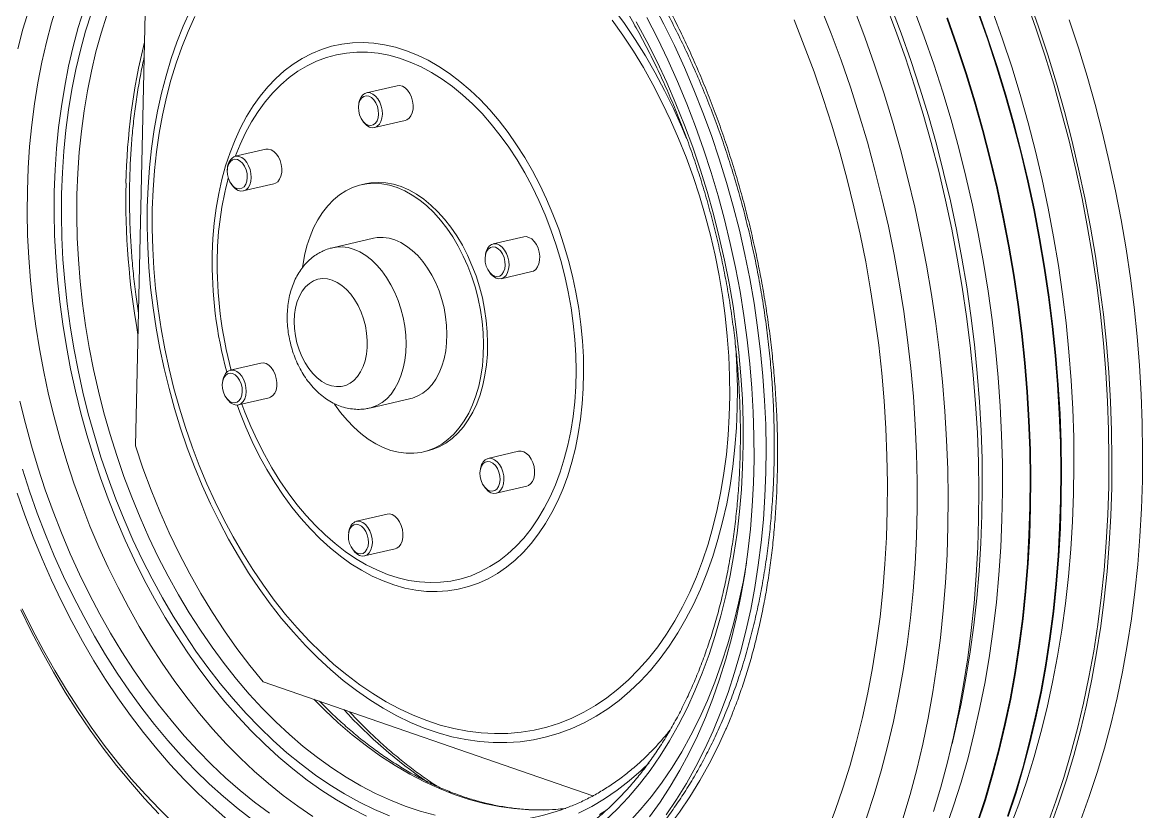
# Model space of a CAD drawing. Header units: millimetres. Extents: x -1041 to 1726, y -447 to 1705.
# Drawn here: x 422.2 to 822, y -305.6 to -23.7 of the extents above; entities that cross this region are included whole.
import ezdxf

# ---------------------------------------------------------------- set-up
doc = ezdxf.new("R2010")
doc.units = ezdxf.units.MM

msp = doc.modelspace()

# ---------------------------------------------------------------- linework, layer by layer
at = {"color": 7, "linetype": 'Continuous', "lineweight": 15}
for p, q in [((462.5, -174.92), (466.42, -2.56)), ((555.96, -46.35), (544.99, -48.88)), ((542.29, -52.5), (542.2, -53.06)), ((543.52, -58.77), (543.85, -59.23)), ((547.86, -61.3), (558.83, -58.77)), ((509.1, -69.02), (498.14, -71.55)), ((495.46, -75.13), (495.36, -75.7)), ((496.69, -81.44), (497.03, -81.91)), ((501.01, -83.95), (511.96, -81.41)), ((544.54, -81.39), (543.08, -81.73)), ((547.49, -100.82), (532.87, -104.21)), ((601.15, -100.3), (590.18, -102.85)), ((593.08, -115.28), (604.04, -112.73)), ((507.32, -145.4), (496.37, -147.96)), ((499.26, -160.34), (510.21, -157.78)), ((546.21, -161.46), (560.82, -158.05)), ((565.3, -177.12), (566.76, -176.78)), ((599.3, -176.91), (588.35, -179.48)), ((591.26, -191.89), (602.22, -189.32)), ((552.34, -199.34), (541.39, -201.91)), ((538.71, -205.51), (538.62, -206.08)), ((539.96, -211.8), (540.3, -212.27)), ((544.3, -214.3), (555.25, -211.72)), ((625.79, -299.95), (508.1, -259.19))]:
    msp.add_line(p, q, dxfattribs=at)
at = {"color": 144, "linetype": 'Continuous', "lineweight": 0}
msp.add_line((544.54, -81.39), (544.82, -81.33), dxfattribs=at)
at = {"color": 8, "linetype": 'Continuous', "lineweight": 15, "flags": 128}
for points in [[(420.48, -33.19), (422.34, -26.21), (424.4, -19.4), (426.68, -12.78), (429.17, -6.36), (431.86, -0.16), (434.74, 5.81), (437.82, 11.56), (441.09, 17.05), (444.54, 22.3), (448.16, 27.28), (451.96, 31.98), (455.92, 36.41), (460.04, 40.55), (464.3, 44.39), (468.72, 47.93), (473.26, 51.17), (477.94, 54.08), (482.73, 56.68), (487.63, 58.96), (492.64, 60.9), (493.47, 61.19)], [(423.92, -83.74), (424.22, -75.85), (424.73, -68.05), (425.48, -60.35), (426.45, -52.77), (427.65, -45.31), (429.07, -38), (430.7, -30.85), (432.56, -23.86), (434.63, -17.05)], [(433.55, -84.11), (433.84, -76.38), (434.35, -68.75), (435.09, -61.22), (436.06, -53.8), (437.24, -46.52), (438.64, -39.38), (440.27, -32.39), (442.11, -25.57), (444.15, -18.93)], [(466.73, -89.58), (467, -82.54), (467.51, -75.59), (468.24, -68.76), (469.2, -62.04), (470.39, -55.46), (471.79, -49.04), (473.42, -42.77), (475.26, -36.69), (477.32, -30.81), (479.58, -25.12), (482.04, -19.66)], [(633.07, -18.68), (637.04, -24.13), (640.87, -29.81), (644.54, -35.7), (648.06, -41.78), (651.41, -48.06), (654.58, -54.5), (657.57, -61.1), (659.27, -65.15)], [(732.21, -17.92), (735.86, -27.56), (739.31, -37.32), (742.56, -47.19), (745.59, -57.14), (748.42, -67.18), (751.02, -77.29), (753.41, -87.46), (755.58, -97.67), (757.53, -107.92), (759.25, -118.19), (760.74, -128.47), (762, -138.75), (763.03, -149.02), (763.83, -159.27), (764.39, -169.48), (764.72, -179.64), (764.82, -189.75), (764.68, -199.78), (764.31, -209.74), (763.71, -219.6), (762.87, -229.35), (761.8, -239), (760.5, -248.51), (758.98, -257.89), (757.22, -267.12), (755.25, -276.19), (754.01, -281.33)], [(740.53, -19.21), (744.11, -28.9), (747.5, -38.7), (750.67, -48.6), (753.64, -58.58), (756.4, -68.65), (758.94, -78.78), (761.26, -88.96), (763.36, -99.19), (765.24, -109.45), (766.89, -119.73), (768.32, -130.01), (769.51, -140.3), (770.48, -150.56), (771.21, -160.8), (771.72, -171.01), (771.98, -181.16), (772.02, -191.25), (771.83, -201.27), (771.4, -211.2), (770.74, -221.04), (769.84, -230.78), (768.72, -240.39), (767.37, -249.88), (765.79, -259.23), (763.99, -268.43), (761.96, -277.47), (759.71, -286.34), (757.25, -295.04), (754.57, -303.54), (751.67, -311.84)], [(768.62, -19.99), (772.07, -29.74), (775.31, -39.59), (778.35, -49.54), (781.17, -59.57), (783.77, -69.67), (786.16, -79.83), (788.33, -90.03), (790.27, -100.27), (791.99, -110.53), (793.48, -120.8), (794.73, -131.08), (795.76, -141.34), (796.56, -151.57), (797.12, -161.78), (797.45, -171.93), (797.54, -182.03), (797.4, -192.06), (797.03, -202), (796.42, -211.85), (795.58, -221.6), (794.51, -231.24), (793.21, -240.74), (791.68, -250.12), (789.93, -259.34), (787.94, -268.41), (785.74, -277.3), (783.32, -286.02), (780.68, -294.55), (777.82, -302.89), (774.76, -311.02)], [(780.48, -16), (783.96, -25.83), (787.23, -35.77), (790.29, -45.8), (793.14, -55.91), (795.78, -66.09), (798.2, -76.32), (800.41, -86.61), (802.39, -96.93), (804.14, -107.27), (805.67, -117.63), (806.98, -127.99), (808.05, -138.34), (808.89, -148.67), (809.5, -158.96), (809.88, -169.21), (810.03, -179.4), (809.94, -189.53), (809.63, -199.58), (809.08, -209.54), (808.3, -219.4), (807.28, -229.15), (806.04, -238.78), (804.58, -248.27), (802.88, -257.63), (800.97, -266.83), (798.83, -275.86), (796.47, -284.73), (793.89, -293.41), (791.11, -301.89), (788.11, -310.18)], [(436.14, -84.99), (436.43, -77.32), (436.94, -69.74), (437.68, -62.26), (438.65, -54.91), (439.84, -47.68), (441.25, -40.6), (442.88, -33.67), (444.73, -26.92), (446.79, -20.34)], [(441.64, -85.2), (441.93, -77.58), (442.45, -70.06), (443.19, -62.64), (444.16, -55.34), (445.36, -48.18), (446.78, -41.16), (448.41, -34.3), (450.27, -27.61), (452.34, -21.11)], [(489.9, -106.42), (490.15, -100.87), (490.62, -95.42), (491.31, -90.08), (492.23, -84.87), (493.36, -79.82), (494.71, -74.93), (496.28, -70.23), (498.05, -65.73), (500.02, -61.45), (502.18, -57.4), (504.53, -53.59), (507.05, -50.04), (509.75, -46.77), (512.61, -43.77), (515.61, -41.07), (518.76, -38.67), (522.03, -36.58), (525.43, -34.81), (528.93, -33.37), (532.52, -32.25), (536.2, -31.47), (539.95, -31.02), (543.75, -30.91), (547.6, -31.13), (551.47, -31.7), (555.37, -32.6), (559.26, -33.84), (563.15, -35.4), (567.01, -37.28), (570.84, -39.49), (574.61, -42), (578.33, -44.81), (581.96, -47.92), (585.51, -51.3), (588.96, -54.96), (592.29, -58.87), (595.5, -63.02), (598.57, -67.41), (601.5, -72), (604.27, -76.79), (606.87, -81.77), (609.3, -86.91), (611.55, -92.19), (613.6, -97.6), (615.46, -103.12), (617.1, -108.73), (618.54, -114.41), (619.76, -120.14), (620.77, -125.9), (621.54, -131.67), (622.1, -137.43), (622.42, -143.17), (622.51, -148.85), (622.38, -154.46), (622.01, -159.99), (621.42, -165.41), (620.6, -170.7), (619.56, -175.84), (618.3, -180.83), (616.83, -185.63), (615.14, -190.24), (613.25, -194.63), (611.17, -198.8), (608.89, -202.72), (606.44, -206.39), (603.81, -209.8), (601.01, -212.92), (598.06, -215.75), (594.97, -218.28), (591.74, -220.5), (588.39, -222.41), (584.93, -223.99), (581.37, -225.25), (577.73, -226.17), (574.01, -226.76), (570.23, -227.02), (566.4, -226.93), (562.54, -226.51), (558.66, -225.75), (554.77, -224.65), (550.88, -223.23), (547.02, -221.49), (543.18, -219.42), (539.39, -217.05), (535.66, -214.37), (532, -211.4), (528.42, -208.15), (524.94, -204.62), (521.57, -200.84), (518.31, -196.81), (515.19, -192.54), (512.21, -188.06), (509.38, -183.38), (506.71, -178.51), (504.2, -173.46), (501.88, -168.27), (499.75, -162.94), (498.78, -160.31)], [(498.12, -71.61), (499.84, -67.34), (501.81, -63.16), (503.98, -59.21), (506.32, -55.52), (508.85, -52.08), (511.54, -48.92), (514.39, -46.05), (517.39, -43.47), (520.53, -41.2), (523.79, -39.24), (527.17, -37.6), (530.65, -36.29), (534.22, -35.32), (537.86, -34.67), (541.58, -34.37), (545.34, -34.4), (549.14, -34.78), (552.97, -35.49), (556.8, -36.54), (560.63, -37.91), (564.45, -39.62), (568.23, -41.65), (571.97, -43.99), (575.66, -46.64), (579.27, -49.58), (582.79, -52.81), (586.22, -56.31), (589.54, -60.08), (592.74, -64.09), (595.81, -68.34), (598.73, -72.8), (601.5, -77.47), (604.11, -82.32), (606.54, -87.35), (608.79, -92.52), (610.84, -97.82), (612.7, -103.24), (614.36, -108.75), (615.8, -114.33), (617.03, -119.97), (618.04, -125.63), (618.82, -131.32), (619.37, -136.99), (619.7, -142.63), (619.8, -148.23), (619.67, -153.75), (619.3, -159.19), (618.71, -164.52), (617.89, -169.72), (616.85, -174.77), (615.59, -179.66), (614.12, -184.37), (612.43, -188.88), (610.54, -193.17), (608.46, -197.23), (606.18, -201.05), (603.73, -204.61), (601.1, -207.89), (598.31, -210.9), (595.37, -213.61), (592.29, -216.01), (589.07, -218.11), (585.74, -219.88), (582.3, -221.33), (578.76, -222.45), (575.15, -223.24), (571.46, -223.68), (567.72, -223.79), (563.94, -223.56), (560.12, -223), (556.3, -222.09), (552.47, -220.86), (548.65, -219.29), (544.86, -217.41), (541.11, -215.2), (537.41, -212.7), (533.77, -209.89), (530.22, -206.79), (526.75, -203.42), (523.39, -199.79), (520.15, -195.9), (517.03, -191.77), (514.05, -187.42), (511.22, -182.86), (508.55, -178.11), (506.05, -173.19), (503.73, -168.11), (501.59, -162.89), (500.52, -160.04)], [(525.86, -307.28), (520.52, -303.69), (515.24, -299.8), (510.04, -295.61), (504.91, -291.14), (499.88, -286.39), (494.94, -281.37), (490.12, -276.09), (485.4, -270.56), (480.81, -264.78), (476.36, -258.77), (472.04, -252.54), (467.87, -246.1), (463.85, -239.45), (459.99, -232.62), (456.29, -225.61), (452.78, -218.43), (449.43, -211.1), (446.28, -203.63), (443.31, -196.03), (440.54, -188.32), (437.97, -180.5), (435.6, -172.6), (433.44, -164.62), (431.5, -156.58), (429.76, -148.49), (428.25, -140.37), (426.96, -132.23), (425.88, -124.08), (425.04, -115.94), (424.42, -107.83), (424.03, -99.74), (423.86, -91.71), (423.92, -83.74)], [(544.96, -307.24), (539.61, -304.48), (534.31, -301.4), (529.06, -298.02), (523.86, -294.34), (518.74, -290.36), (513.69, -286.1), (508.73, -281.55), (503.86, -276.74), (499.1, -271.66), (494.44, -266.33), (489.91, -260.75), (485.51, -254.94), (481.24, -248.91), (477.11, -242.66), (473.14, -236.22), (469.32, -229.58), (465.66, -222.76), (462.18, -215.77), (458.87, -208.63), (455.74, -201.35), (452.8, -193.93), (450.05, -186.4), (447.5, -178.77), (445.15, -171.05), (443.01, -163.25), (441.08, -155.39), (439.36, -147.48), (437.86, -139.53), (436.57, -131.56), (435.51, -123.59), (434.67, -115.62), (434.05, -107.68), (433.66, -99.77), (433.49, -91.91), (433.55, -84.11)], [(553.14, -307.06), (547.8, -304.78), (542.47, -302.19), (537.19, -299.27), (531.95, -296.05), (526.76, -292.52), (521.64, -288.69), (516.6, -284.57), (511.64, -280.17), (506.77, -275.49), (502, -270.54), (497.34, -265.33), (492.8, -259.87), (488.38, -254.18), (484.1, -248.25), (479.96, -242.11), (475.97, -235.76), (472.13, -229.22), (468.46, -222.49), (464.96, -215.59), (461.63, -208.53), (458.49, -201.32), (455.53, -193.99), (452.77, -186.53), (450.2, -178.97), (447.84, -171.31), (445.68, -163.57), (443.73, -155.77), (442, -147.92), (440.49, -140.04), (439.19, -132.13), (438.12, -124.21), (437.27, -116.29), (436.64, -108.4), (436.25, -100.54), (436.08, -92.73), (436.14, -84.99)], [(569.51, -306.84), (564.17, -305.41), (558.84, -303.64), (553.52, -301.54), (548.22, -299.12), (542.96, -296.37), (537.73, -293.31), (532.56, -289.94), (527.45, -286.26), (522.41, -282.29), (517.45, -278.03), (512.58, -273.48), (507.8, -268.67), (503.14, -263.59), (498.59, -258.25), (494.16, -252.67), (489.87, -246.86), (485.72, -240.83), (481.71, -234.58), (477.86, -228.13), (474.17, -221.5), (470.65, -214.69), (467.31, -207.72), (464.15, -200.59), (461.18, -193.33), (458.4, -185.95), (455.81, -178.46), (453.43, -170.87), (451.26, -163.2), (449.3, -155.47), (447.56, -147.68), (446.03, -139.85), (444.73, -132), (443.64, -124.14), (442.79, -116.28), (442.16, -108.44), (441.76, -100.64), (441.58, -92.89), (441.64, -85.2)], [(676.76, -139.07), (676.8, -139.72), (677.21, -147), (677.39, -154.23), (677.33, -161.39), (677.03, -168.48), (676.51, -175.46), (675.75, -182.34), (674.77, -189.09), (673.56, -195.7), (672.12, -202.15), (670.46, -208.43), (668.59, -214.53), (666.5, -220.42), (664.2, -226.11), (661.7, -231.58), (659, -236.8), (656.11, -241.78), (653.04, -246.51), (649.79, -250.96), (646.36, -255.14), (642.77, -259.03), (639.03, -262.62), (635.14, -265.91), (631.11, -268.89), (626.95, -271.56), (622.68, -273.9), (618.29, -275.91), (613.8, -277.6), (609.22, -278.94), (604.55, -279.95), (599.82, -280.62), (595.03, -280.95), (590.19, -280.93), (585.31, -280.57), (580.4, -279.88), (575.47, -278.84), (570.53, -277.47), (565.6, -275.76), (560.69, -273.72), (555.8, -271.36), (550.95, -268.68), (546.14, -265.69), (541.39, -262.39), (536.71, -258.79), (532.11, -254.89), (527.59, -250.72), (523.18, -246.27), (518.87, -241.56), (514.67, -236.59), (510.61, -231.38), (506.67, -225.94), (502.88, -220.28), (499.25, -214.42), (495.77, -208.35), (492.46, -202.11), (489.32, -195.7), (486.36, -189.14), (483.59, -182.44), (481.01, -175.62), (478.63, -168.68), (476.46, -161.65), (474.49, -154.54), (472.74, -147.37), (471.2, -140.15), (469.88, -132.9), (468.79, -125.63), (467.92, -118.36), (467.28, -111.1), (466.87, -103.87), (466.68, -96.7), (466.73, -89.58), (466.73, -89.58)], [(532.89, -104.2), (534.24, -103.97), (536.3, -103.91), (538.41, -104.18), (540.53, -104.79), (542.64, -105.73), (544.71, -106.99), (546.72, -108.55), (548.64, -110.4), (550.46, -112.51), (552.15, -114.86), (553.7, -117.42), (555.07, -120.16), (556.27, -123.05), (557.27, -126.05), (558.06, -129.14), (558.63, -132.27), (558.98, -135.4), (559.1, -138.5), (558.99, -141.54), (558.65, -144.48), (558.08, -147.28), (557.3, -149.91), (556.31, -152.33), (555.13, -154.53), (553.76, -156.48), (552.22, -158.15), (550.54, -159.52), (548.72, -160.58), (546.8, -161.31), (546.22, -161.46)], [(510.31, -306.11), (505.03, -302.22), (499.83, -298.03), (494.7, -293.56), (489.67, -288.81), (484.74, -283.79), (479.91, -278.5), (475.2, -272.97), (470.61, -267.19), (466.15, -261.18), (461.83, -254.95), (457.66, -248.5), (453.64, -241.85), (449.78, -235.02), (446.09, -228), (442.57, -220.83), (439.23, -213.49), (436.07, -206.02), (433.1, -198.42), (430.33, -190.7), (427.76, -182.89), (425.39, -174.98), (423.23, -167), (421.28, -158.96)], [(495.51, -308.59), (490.24, -304.06), (485.05, -299.25), (479.95, -294.17), (474.96, -288.82), (470.09, -283.22), (465.34, -277.37), (460.71, -271.28), (456.22, -264.97), (451.87, -258.44), (447.68, -251.71), (443.64, -244.78), (439.76, -237.67), (436.06, -230.39), (432.52, -222.94), (429.18, -215.35), (426.01, -207.63), (423.04, -199.78), (420.27, -191.82)], [(680.6, -216.91), (679.39, -223.69), (677.82, -231.19), (676.02, -238.51), (674, -245.67), (671.77, -252.63), (669.32, -259.39), (666.67, -265.93), (663.82, -272.26), (660.77, -278.35), (657.52, -284.2), (654.09, -289.8), (650.48, -295.13), (646.69, -300.2), (642.73, -304.98), (638.61, -309.48)], [(616.1, -304.48), (613.36, -304.76), (608.16, -305.03), (602.91, -304.95), (597.63, -304.54), (592.32, -303.78), (586.99, -302.68), (581.66, -301.25), (576.32, -299.48), (571, -297.39), (565.71, -294.97), (560.44, -292.22), (555.22, -289.16), (550.04, -285.79), (544.93, -282.12), (539.89, -278.15), (534.93, -273.89), (530.06, -269.35), (526.16, -265.45)], [(673.26, -276.17), (670.48, -282.24), (667.31, -288.51), (663.95, -294.53), (660.41, -300.3), (656.68, -305.81), (652.78, -311.04), (648.71, -316), (644.47, -320.67), (640.08, -325.05), (635.54, -329.13), (630.86, -332.9), (626.04, -336.37), (621.1, -339.51), (616.03, -342.34), (610.85, -344.84), (605.57, -347.01), (600.2, -348.84), (594.74, -350.35), (589.2, -351.51), (586.41, -351.97)], [(645.85, -288.19), (643, -290.94), (638.81, -294.61), (634.47, -297.98), (630, -301.03), (625.4, -303.76), (620.69, -306.17)], [(631.04, -304.86), (628.22, -306.57)]]:
    msp.add_lwpolyline(points, dxfattribs=at)
at = {"color": 7, "linetype": 'Continuous', "lineweight": 15, "flags": 128}
for points in [[(781.4, -15.49), (784.89, -25.37), (788.18, -35.35), (791.25, -45.43), (794.12, -55.59), (796.77, -65.82), (799.21, -76.11), (801.42, -86.44), (803.41, -96.82), (805.18, -107.21), (806.71, -117.62), (808.02, -128.03), (809.1, -138.43), (809.95, -148.81), (810.56, -159.16), (810.94, -169.46), (811.09, -179.7), (811.01, -189.88), (810.69, -199.98), (810.13, -209.99), (809.35, -219.9), (808.33, -229.7), (807.09, -239.37), (805.61, -248.92), (803.91, -258.31), (801.98, -267.56), (799.83, -276.64), (797.46, -285.55), (794.87, -294.27), (792.07, -302.8), (789.06, -311.13)], [(647.18, -16.84), (651.13, -24.34), (654.9, -32), (658.49, -39.83), (661.89, -47.79), (665.1, -55.9), (668.12, -64.12), (670.93, -72.45), (673.53, -80.88), (675.92, -89.38), (678.1, -97.96), (680.07, -106.59), (681.81, -115.26), (683.33, -123.96), (684.62, -132.68), (685.68, -141.39), (686.51, -150.09), (687.12, -158.77), (687.49, -167.4), (687.63, -175.98), (687.54, -184.49), (687.21, -192.92), (686.65, -201.26), (685.87, -209.49), (684.85, -217.61), (683.6, -225.59), (682.13, -233.42), (680.44, -241.1), (678.52, -248.61), (676.39, -255.94), (674.04, -263.07), (671.48, -270.01), (668.72, -276.73), (665.75, -283.22), (662.59, -289.48), (659.24, -295.5), (655.69, -301.27), (651.97, -306.77)], [(707.11, -18.24), (710.85, -27.69), (714.39, -37.25), (717.73, -46.92), (720.87, -56.7), (723.79, -66.56), (726.5, -76.5), (729, -86.51), (731.28, -96.57), (733.33, -106.67), (735.16, -116.8), (736.77, -126.95), (738.14, -137.1), (739.29, -147.25), (740.21, -157.39), (740.89, -167.49), (741.34, -177.56), (741.56, -187.57), (741.55, -197.51), (741.3, -207.39), (740.82, -217.17), (740.1, -226.86), (739.16, -236.43), (737.98, -245.89), (736.58, -255.21), (734.94, -264.39), (733.09, -273.42), (731.01, -282.29), (728.71, -290.98), (726.19, -299.48), (723.46, -307.8)], [(719.16, -19.24), (722.86, -29.02), (726.35, -38.92), (729.64, -48.92), (732.73, -59.02), (735.6, -69.19), (738.25, -79.44), (740.69, -89.74), (742.91, -100.1), (744.9, -110.48), (746.67, -120.9), (748.21, -131.32), (749.52, -141.75), (750.61, -152.16), (751.46, -162.56), (752.08, -172.92), (752.46, -183.24), (752.61, -193.5), (752.53, -203.69), (752.22, -213.81), (751.67, -223.83), (750.89, -233.75), (749.88, -243.57), (748.64, -253.25), (747.17, -262.81), (745.47, -272.22), (743.55, -281.48), (741.41, -290.57), (739.04, -299.49), (736.46, -308.23)], [(730.15, -16.7), (733.85, -26.48), (737.34, -36.38), (740.63, -46.37), (743.71, -56.47), (746.58, -66.64), (749.24, -76.88), (751.68, -87.18), (753.89, -97.53), (755.89, -107.92), (757.65, -118.33), (759.19, -128.75), (760.51, -139.17), (761.59, -149.59), (762.44, -159.98), (763.06, -170.34), (763.44, -180.65), (763.59, -190.91), (763.51, -201.1), (763.2, -211.21), (762.65, -221.23), (761.87, -231.15), (760.85, -240.96), (759.61, -250.65), (758.14, -260.2), (756.44, -269.61), (754.52, -278.87), (752.38, -287.96), (750.01, -296.87), (747.43, -305.61)], [(763.12, -19.71), (766.62, -29.6), (769.9, -39.59), (772.98, -49.67), (775.85, -59.84), (778.51, -70.07), (780.94, -80.37), (783.16, -90.71), (785.15, -101.08), (786.91, -111.48), (788.45, -121.9), (789.76, -132.31), (790.84, -142.72), (791.69, -153.1), (792.31, -163.45), (792.69, -173.76), (792.84, -184.01), (792.75, -194.19), (792.43, -204.3), (791.88, -214.31), (791.1, -224.22), (790.09, -234.03), (788.84, -243.71), (787.37, -253.25), (785.67, -262.66), (783.74, -271.9), (781.59, -280.99), (779.23, -289.9), (776.64, -298.63), (773.84, -307.16)], [(763.34, -19.59), (766.84, -29.49), (770.13, -39.49), (773.21, -49.59), (776.08, -59.76), (778.74, -70.01), (781.18, -80.31), (783.4, -90.67), (785.39, -101.06), (787.16, -111.47), (788.7, -121.9), (790.01, -132.32), (791.09, -142.74), (791.94, -153.14), (792.56, -163.5), (792.94, -173.82), (793.09, -184.08), (793, -194.27), (792.69, -204.39), (792.13, -214.42), (791.35, -224.34), (790.33, -234.16), (789.09, -243.85), (787.61, -253.4), (785.91, -262.82), (783.98, -272.08), (781.83, -281.17), (779.46, -290.1), (776.87, -298.83), (774.07, -307.38)], [(632.66, -22.89), (636.53, -28.35), (640.25, -34.02), (643.81, -39.9), (647.22, -45.97), (650.45, -52.22), (653.51, -58.64), (656.38, -65.2), (659.07, -71.91), (661.55, -78.73), (663.84, -85.65), (665.91, -92.67), (667.78, -99.76), (669.43, -106.91), (670.86, -114.1), (672.06, -121.32), (673.04, -128.54), (673.79, -135.76), (674.31, -142.95), (674.6, -150.1), (674.66, -157.2), (674.49, -164.23), (674.09, -171.16), (673.45, -178), (672.59, -184.72), (671.5, -191.3), (670.19, -197.73), (668.65, -204), (666.9, -210.1), (664.93, -216), (662.75, -221.7), (660.37, -227.18), (657.79, -232.43), (655.02, -237.44), (652.06, -242.2), (648.93, -246.7), (645.61, -250.93), (642.14, -254.87), (638.5, -258.53), (634.72, -261.88), (630.8, -264.93), (626.74, -267.67), (622.56, -270.08), (618.27, -272.18), (613.88, -273.95), (609.39, -275.38), (604.81, -276.48), (600.17, -277.24), (595.46, -277.66), (590.7, -277.75), (585.9, -277.49), (581.06, -276.9), (576.21, -275.96), (571.34, -274.7), (566.48, -273.1), (561.63, -271.17), (556.8, -268.92), (552.01, -266.34), (547.26, -263.46), (542.56, -260.27), (537.93, -256.78), (533.38, -253), (528.91, -248.94), (524.54, -244.6), (520.27, -240), (516.11, -235.14), (512.08, -230.04), (508.18, -224.72), (504.42, -219.17), (500.82, -213.41), (497.36, -207.46), (494.08, -201.32), (490.96, -195.02), (488.03, -188.57), (485.27, -181.98), (482.72, -175.26), (480.35, -168.43), (478.19, -161.5), (476.24, -154.5), (474.5, -147.43), (472.97, -140.31), (471.66, -133.16), (470.57, -125.99), (469.71, -118.82), (469.07, -111.67), (468.66, -104.54), (468.47, -97.46), (468.52, -90.45)], [(468.52, -90.45), (468.79, -83.51), (469.29, -76.66), (470.02, -69.92), (470.97, -63.3), (472.15, -56.82), (473.54, -50.49), (475.16, -44.32), (476.99, -38.34), (479.02, -32.55), (481.27, -26.96), (483.71, -21.59)], [(641.28, -23.57), (645.09, -30.62), (648.73, -37.86), (652.18, -45.25), (655.46, -52.79), (658.54, -60.47), (661.43, -68.26), (664.12, -76.17), (666.6, -84.17), (668.88, -92.26), (670.94, -100.41), (672.79, -108.61), (674.41, -116.85), (675.82, -125.12), (677, -133.4), (677.95, -141.68), (678.67, -149.94), (679.17, -158.17), (679.43, -166.35), (679.46, -174.48), (679.26, -182.53), (678.83, -190.5), (678.18, -198.36), (677.29, -206.11), (676.17, -213.74), (674.84, -221.22), (673.27, -228.55), (671.49, -235.72), (669.49, -242.71), (667.28, -249.51), (664.86, -256.11), (662.24, -262.49), (659.41, -268.66), (656.39, -274.59), (653.17, -280.28), (649.78, -285.71), (646.2, -290.89), (642.45, -295.79), (638.53, -300.41), (634.46, -304.75), (630.23, -308.8)], [(645.07, -21.95), (648.9, -29.43), (652.57, -37.08), (656.05, -44.88), (659.34, -52.82), (662.44, -60.89), (665.34, -69.07), (668.03, -77.36), (670.52, -85.73), (672.8, -94.18), (674.86, -102.69), (676.71, -111.25), (678.33, -119.85), (679.73, -128.47), (680.91, -137.09), (681.85, -145.71), (682.57, -154.31), (683.06, -162.88), (683.31, -171.4), (683.34, -179.86), (683.13, -188.24), (682.69, -196.54), (682.03, -204.74), (681.13, -212.83), (680, -220.79), (678.65, -228.61), (677.08, -236.28), (675.28, -243.79), (673.27, -251.12), (671.04, -258.27), (668.6, -265.22), (665.95, -271.96), (663.1, -278.49), (660.05, -284.78), (656.81, -290.84), (653.38, -296.65), (649.77, -302.2), (645.98, -307.48)], [(697.62, -22.87), (701.28, -32.09), (704.75, -41.44), (708.01, -50.89), (711.08, -60.45), (713.93, -70.09), (716.57, -79.81), (719, -89.59), (721.21, -99.42), (723.2, -109.3), (724.96, -119.2), (726.5, -129.12), (727.82, -139.05), (728.91, -148.97), (729.76, -158.87), (730.39, -168.74), (730.78, -178.57), (730.95, -188.34), (730.88, -198.05), (730.58, -207.68), (730.05, -217.21), (729.29, -226.65), (728.3, -235.98), (727.08, -245.18), (725.63, -254.25), (723.96, -263.17), (722.06, -271.94), (719.95, -280.54), (717.62, -288.96), (715.07, -297.2), (712.31, -305.24), (709.34, -313.08)], [(752.15, -22.25), (755.64, -32.14), (758.93, -42.13), (762.01, -52.22), (764.88, -62.39), (767.54, -72.62), (769.97, -82.92), (772.19, -93.26), (774.18, -103.64), (775.95, -114.05), (777.49, -124.47), (778.8, -134.88), (779.88, -145.29), (780.73, -155.68), (781.34, -166.03), (781.73, -176.34), (781.88, -186.6), (781.79, -196.78), (781.48, -206.89), (780.93, -216.9), (780.14, -226.82), (779.13, -236.63), (777.89, -246.31), (776.41, -255.86), (774.71, -265.26), (772.79, -274.51), (770.64, -283.6), (768.27, -292.51), (765.69, -301.24), (762.89, -309.78)], [(752.37, -22.13), (755.87, -32.03), (759.16, -42.03), (762.24, -52.13), (765.11, -62.31), (767.77, -72.56), (770.21, -82.87), (772.43, -93.23), (774.42, -103.62), (776.19, -114.03), (777.73, -124.46), (779.04, -134.89), (780.13, -145.32), (780.98, -155.71), (781.59, -166.08), (781.98, -176.4), (782.13, -186.67), (782.04, -196.86), (781.73, -206.98), (781.18, -217.01), (780.39, -226.94), (779.38, -236.76), (778.13, -246.45), (776.66, -256.01), (774.96, -265.43), (773.03, -274.69), (770.88, -283.79), (768.51, -292.71), (765.92, -301.45), (763.12, -310)], [(795.84, -22.83), (799.13, -32.81), (802.21, -42.89), (805.07, -53.05), (807.73, -63.27), (810.16, -73.56), (812.37, -83.89), (814.36, -94.26), (816.13, -104.65), (817.66, -115.06), (818.97, -125.47), (820.05, -135.86), (820.89, -146.24), (821.51, -156.58), (821.89, -166.88), (822.04, -177.12), (821.95, -187.3), (821.63, -197.39), (821.07, -207.4), (820.29, -217.31), (819.27, -227.1), (818.02, -236.78), (816.55, -246.31), (814.85, -255.71), (812.92, -264.95), (810.77, -274.03), (808.4, -282.94), (805.81, -291.66), (803, -300.19), (799.99, -308.51)], [(548.86, -53.73), (548.32, -52.46), (547.59, -51.39), (546.74, -50.58), (545.82, -50.09), (544.88, -49.95), (544.01, -50.18), (543.24, -50.75), (542.65, -51.62), (542.26, -52.75), (542.11, -54.04), (542.2, -55.42), (542.53, -56.79), (543.07, -58.06), (543.8, -59.13), (544.65, -59.94), (545.57, -60.43), (546.51, -60.57), (547.38, -60.35), (548.15, -59.78), (548.74, -58.9), (549.13, -57.77), (549.28, -56.48), (549.19, -55.1), (548.86, -53.73)], [(544.43, -49.08), (545.35, -48.83), (546.32, -48.91), (547.3, -49.32), (548.24, -50.05), (549.07, -51.05), (549.77, -52.26), (550.28, -53.63), (550.59, -55.08), (550.67, -56.53), (550.52, -57.9), (550.15, -59.12), (549.58, -60.12), (548.84, -60.85), (547.97, -61.27), (547.02, -61.36), (546.04, -61.11), (545.07, -60.53), (544.18, -59.66), (543.85, -59.23)], [(497.58, -71.75), (498.5, -71.5), (499.47, -71.58), (500.45, -71.99), (501.38, -72.72), (502.21, -73.72), (502.9, -74.93), (503.41, -76.3), (503.72, -77.74), (503.8, -79.19), (503.65, -80.55), (503.29, -81.77), (502.72, -82.77), (501.98, -83.5), (501.12, -83.92), (500.17, -84), (499.19, -83.75), (498.23, -83.18), (497.34, -82.31), (496.63, -81.3)], [(522.15, -111.06), (522.21, -110.66), (522.86, -107.01), (523.74, -103.52), (524.82, -100.21), (526.12, -97.11), (527.61, -94.23), (529.28, -91.59), (531.14, -89.23), (533.15, -87.14), (535.31, -85.35), (537.6, -83.87), (540.01, -82.7), (542.52, -81.87), (545.11, -81.37), (547.76, -81.2), (550.46, -81.38), (553.18, -81.89), (555.92, -82.74), (558.64, -83.91), (561.33, -85.4), (563.97, -87.2), (566.54, -89.3), (569.02, -91.68), (571.4, -94.33), (573.66, -97.22), (575.78, -100.34), (577.75, -103.67), (579.55, -107.17), (581.18, -110.84), (582.62, -114.63), (583.85, -118.53), (584.88, -122.5), (585.69, -126.52), (586.28, -130.57), (586.64, -134.6), (586.78, -138.6), (586.69, -142.53), (586.36, -146.38), (585.82, -150.1), (585.04, -153.67), (584.06, -157.08), (582.86, -160.29), (581.46, -163.29), (579.87, -166.04), (578.1, -168.54), (576.16, -170.77), (574.06, -172.7), (571.83, -174.33), (569.47, -175.65), (569.47, -175.65)], [(547.49, -100.82), (548.85, -100.58), (550.92, -100.52), (553.03, -100.79), (555.14, -101.4), (557.25, -102.34), (559.32, -103.6), (561.33, -105.16), (563.26, -107), (565.08, -109.11), (566.77, -111.46), (568.32, -114.02), (569.69, -116.76), (570.89, -119.65), (571.88, -122.65), (572.67, -125.73), (573.24, -128.86), (573.59, -131.99), (573.71, -135.1), (573.6, -138.13), (573.26, -141.07), (572.7, -143.87), (571.92, -146.49), (570.93, -148.92), (569.74, -151.12), (568.37, -153.07), (566.84, -154.73), (565.15, -156.1), (563.34, -157.16)], [(526.07, -116.05), (524.59, -116.96), (523.25, -118.17), (522.06, -119.68), (521.06, -121.46), (520.26, -123.46), (519.67, -125.67), (519.3, -128.03), (519.17, -130.51), (519.26, -133.06), (519.59, -135.64), (520.15, -138.19), (520.91, -140.69), (521.88, -143.07), (523.04, -145.3), (524.35, -147.34), (525.81, -149.15), (527.38, -150.7), (529.04, -151.96), (530.75, -152.92), (532.49, -153.54), (534.23, -153.83), (535.93, -153.77), (537.56, -153.36), (539.1, -152.63), (540.51, -151.57), (541.78, -150.2), (542.88, -148.56), (543.78, -146.66), (544.48, -144.55), (544.96, -142.26), (545.21, -139.83), (545.23, -137.31), (545.02, -134.74), (544.58, -132.16), (543.92, -129.63), (543.05, -127.19), (541.98, -124.87), (540.74, -122.73), (539.35, -120.8), (537.83, -119.12), (536.21, -117.71), (534.52, -116.6), (532.79, -115.81), (531.05, -115.36), (529.32, -115.25), (527.66, -115.48), (526.07, -116.05)], [(569.47, -175.65), (567.01, -176.64), (564.46, -177.3), (561.83, -177.62), (559.15, -177.61), (556.44, -177.25), (553.71, -176.57), (550.98, -175.55), (548.28, -174.21), (545.62, -172.55), (543.01, -170.6), (540.49, -168.35), (538.06, -165.84), (535.75, -163.06), (533.56, -160.06), (533.4, -159.82)], [(563.34, -157.16), (561.41, -157.89), (560.82, -158.05)], [(508.1, -259.19), (503.34, -253.39), (498.73, -247.32), (494.27, -241), (489.97, -234.43), (485.85, -227.64), (481.91, -220.63), (478.16, -213.42), (474.6, -206.02), (471.26, -198.46), (468.12, -190.75), (465.2, -182.89), (462.5, -174.92)], [(504.44, -308.6), (499.15, -304.56), (493.95, -300.23), (488.83, -295.62), (483.8, -290.74), (478.87, -285.59), (474.05, -280.18), (469.35, -274.53), (464.77, -268.64), (460.33, -262.52), (456.03, -256.18), (451.87, -249.63), (447.87, -242.89), (444.03, -235.97), (440.36, -228.87), (436.85, -221.61), (433.53, -214.2), (430.4, -206.65), (427.45, -198.98), (424.69, -191.2), (422.14, -183.32)], [(545.27, -206.77), (544.73, -205.5), (544.01, -204.43), (543.15, -203.61), (542.23, -203.12), (541.3, -202.98), (540.42, -203.19), (539.66, -203.76), (539.07, -204.63), (538.68, -205.75), (538.53, -207.04), (538.62, -208.42), (538.95, -209.79), (539.49, -211.05), (540.21, -212.12), (541.07, -212.94), (541.99, -213.43), (542.92, -213.58), (543.8, -213.36), (544.56, -212.79), (545.15, -211.92), (545.54, -210.8), (545.69, -209.51), (545.6, -208.13), (545.27, -206.77)], [(540.85, -202.1), (541.76, -201.85), (542.74, -201.94), (543.72, -202.36), (544.65, -203.09), (545.48, -204.09), (546.18, -205.3), (546.69, -206.67), (546.99, -208.12), (547.07, -209.56), (546.93, -210.93), (546.56, -212.14), (545.99, -213.14), (545.25, -213.86), (544.39, -214.28), (543.43, -214.36), (542.45, -214.1), (541.49, -213.52), (540.6, -212.65), (540.3, -212.27)], [(470.9, -306.36), (465.74, -300.87), (460.7, -295.13), (455.78, -289.14), (450.99, -282.92), (446.33, -276.46), (441.81, -269.79), (437.44, -262.91), (433.22, -255.84), (429.17, -248.57), (425.28, -241.13), (421.56, -233.53)], [(476.38, -310), (471.16, -304.88), (466.04, -299.5), (461.03, -293.86), (456.14, -287.97), (451.38, -281.85), (446.74, -275.49), (442.25, -268.92), (437.9, -262.14), (433.71, -255.16), (429.67, -248), (425.8, -240.66), (422.11, -233.15)], [(675.59, -270.58), (673.45, -275.74), (673.26, -276.17)]]:
    msp.add_lwpolyline(points, dxfattribs=at)
at = {"color": 144, "linetype": 'Continuous', "lineweight": 0, "flags": 128}
for points in [[(555.96, -46.35), (556.8, -46.3), (557.78, -46.55), (558.75, -47.12), (559.64, -47.99), (560.41, -49.1), (561.01, -50.4), (561.43, -51.82), (561.62, -53.28), (561.59, -54.7), (561.33, -56), (560.86, -57.12), (560.2, -57.99), (559.39, -58.57), (558.83, -58.77)], [(509.1, -69.02), (509.94, -68.96), (510.92, -69.21), (511.88, -69.79), (512.77, -70.66), (513.53, -71.77), (514.14, -73.07), (514.55, -74.48), (514.75, -75.94), (514.71, -77.35), (514.45, -78.65), (513.98, -79.77), (513.33, -80.64), (512.52, -81.21), (511.96, -81.41)], [(502, -76.39), (501.45, -75.13), (500.73, -74.06), (499.88, -73.25), (498.96, -72.76), (498.03, -72.62), (497.16, -72.84), (496.4, -73.41), (495.81, -74.29), (495.42, -75.41), (495.27, -76.7), (495.36, -78.08), (495.69, -79.44), (496.23, -80.71), (496.95, -81.78), (497.8, -82.59), (498.72, -83.08), (499.65, -83.22), (500.53, -82.99), (501.29, -82.43), (501.88, -81.55), (502.27, -80.43), (502.42, -79.13), (502.33, -77.76), (502, -76.39)], [(545.15, -81.26), (546.57, -81.03), (549.22, -80.87), (551.92, -81.04), (554.64, -81.55), (557.38, -82.4), (560.1, -83.57), (562.79, -85.06), (565.43, -86.87), (568, -88.96), (570.48, -91.34), (572.86, -93.99), (575.12, -96.88), (577.24, -100), (579.21, -103.33), (581.02, -106.83), (582.64, -110.5), (584.08, -114.29), (585.31, -118.19), (586.34, -122.16), (587.15, -126.18), (587.74, -130.23), (588.11, -134.26), (588.24, -138.26), (588.15, -142.19), (587.83, -146.03), (587.28, -149.76), (586.51, -153.33), (585.52, -156.74), (584.32, -159.95), (582.92, -162.95), (581.33, -165.7), (579.56, -168.2), (577.62, -170.43), (575.52, -172.36), (573.29, -173.99), (570.94, -175.31), (568.47, -176.3), (566.76, -176.78)], [(594.08, -107.71), (593.53, -106.44), (592.8, -105.37), (591.95, -104.56), (591.02, -104.06), (590.09, -103.92), (589.21, -104.14), (588.44, -104.71), (587.84, -105.59), (587.45, -106.72), (587.3, -108.01), (587.39, -109.39), (587.72, -110.76), (588.27, -112.03), (588.99, -113.11), (589.85, -113.92), (590.77, -114.41), (591.71, -114.55), (592.59, -114.33), (593.35, -113.76), (593.95, -112.88), (594.34, -111.76), (594.5, -110.46), (594.41, -109.08), (594.08, -107.71)], [(589.63, -103.05), (590.55, -102.79), (591.53, -102.88), (592.51, -103.3), (593.45, -104.03), (594.29, -105.03), (594.98, -106.24), (595.49, -107.62), (595.8, -109.06), (595.88, -110.51), (595.73, -111.89), (595.36, -113.1), (594.79, -114.11), (594.05, -114.84), (593.18, -115.25), (592.22, -115.34), (591.24, -115.09), (590.27, -114.51), (589.38, -113.64), (589.05, -113.21)], [(601.15, -100.3), (602, -100.25), (602.99, -100.5), (603.95, -101.08), (604.85, -101.95), (605.62, -103.06), (606.23, -104.37), (606.64, -105.78), (606.84, -107.24), (606.8, -108.66), (606.54, -109.97), (606.07, -111.08), (605.41, -111.96), (604.59, -112.53), (604.04, -112.73)], [(495.82, -148.15), (496.74, -147.9), (497.71, -147.98), (498.68, -148.4), (499.61, -149.13), (500.45, -150.13), (501.14, -151.34), (501.65, -152.71), (501.96, -154.15), (502.04, -155.59), (501.89, -156.96), (501.52, -158.17), (500.96, -159.17), (500.22, -159.89), (499.36, -160.31), (498.41, -160.39), (497.43, -160.14), (496.47, -159.56), (495.58, -158.69), (495.27, -158.3)], [(507.32, -145.4), (508.17, -145.35), (509.15, -145.6), (510.11, -146.17), (511, -147.04), (511.77, -148.16), (512.37, -149.46), (512.78, -150.87), (512.98, -152.32), (512.94, -153.74), (512.69, -155.03), (512.22, -156.15), (511.56, -157.01), (510.75, -157.59), (510.21, -157.78)], [(500.24, -152.8), (499.69, -151.54), (498.97, -150.47), (498.12, -149.66), (497.2, -149.16), (496.27, -149.02), (495.4, -149.24), (494.64, -149.81), (494.05, -150.68), (493.66, -151.8), (493.51, -153.09), (493.6, -154.47), (493.93, -155.83), (494.47, -157.09), (495.19, -158.17), (496.04, -158.98), (496.96, -159.47), (497.89, -159.61), (498.77, -159.39), (499.53, -158.83), (500.12, -157.95), (500.5, -156.83), (500.66, -155.54), (500.57, -154.17), (500.24, -152.8)], [(587.8, -179.67), (588.72, -179.42), (589.7, -179.5), (590.68, -179.92), (591.62, -180.65), (592.46, -181.65), (593.15, -182.87), (593.67, -184.24), (593.97, -185.69), (594.05, -187.14), (593.9, -188.51), (593.53, -189.73), (592.96, -190.72), (592.22, -191.45), (591.35, -191.87), (590.4, -191.95), (589.41, -191.69), (588.44, -191.11), (587.55, -190.24), (587.23, -189.83)], [(599.3, -176.91), (600.17, -176.85), (601.15, -177.1), (602.12, -177.68), (603.01, -178.55), (603.78, -179.67), (604.39, -180.97), (604.8, -182.39), (605, -183.85), (604.96, -185.27), (604.7, -186.57), (604.23, -187.68), (603.57, -188.55), (602.76, -189.13), (602.22, -189.32)], [(592.25, -184.34), (591.7, -183.07), (590.98, -182), (590.12, -181.18), (589.19, -180.69), (588.26, -180.54), (587.38, -180.76), (586.62, -181.33), (586.02, -182.2), (585.63, -183.33), (585.48, -184.62), (585.57, -186), (585.9, -187.37), (586.44, -188.64), (587.17, -189.71), (588.02, -190.53), (588.95, -191.02), (589.88, -191.16), (590.76, -190.95), (591.53, -190.38), (592.12, -189.51), (592.51, -188.38), (592.67, -187.09), (592.58, -185.71), (592.25, -184.34)], [(552.34, -199.34), (553.2, -199.28), (554.18, -199.53), (555.14, -200.11), (556.03, -200.98), (556.8, -202.1), (557.41, -203.4), (557.82, -204.82), (558.01, -206.27), (557.98, -207.69), (557.72, -208.98), (557.25, -210.1), (556.59, -210.96), (555.78, -211.54), (555.25, -211.72)]]:
    msp.add_lwpolyline(points, dxfattribs=at)
at = {"color": 8, "linetype": 'Continuous', "lineweight": 15}
for centre, radius, start, end in [((682.27, -84.99), 223.17, 165.9537, 179.0157), ((606.64, -109.21), 114.95, 164.9446, 179.0443), ((731.57, -86.79), 272.49, 178.8158, 190.2245), ((640.16, -109.26), 150.28, 178.9166, 195.1949), ((636.89, -110.03), 145.22, 178.9184, 195.1667), ((664.09, -152.6), 172.54, 222.4928, 235.6485)]:
    msp.add_arc(centre, radius, start, end, dxfattribs=at)
at = {"color": 7, "linetype": 'Continuous', "lineweight": 15}
for centre, radius, start, end in [((546.8, -52.94), 4.52, 121.5479, 174.4172), ((500.42, -75.98), 5.1, 123.8333, 185.492), ((543.18, -205.93), 4.48, 121.3049, 174.5722), ((589.46, -232.47), 76.72, 276.8586, 289.1315)]:
    msp.add_arc(centre, radius, start, end, dxfattribs=at)
at = {"color": 144, "linetype": 'Continuous', "lineweight": 0}
for centre, radius, start, end in [((591.98, -106.9), 4.51, 121.38, 174.2982), ((498.16, -151.97), 4.48, 121.4262, 174.2291), ((590.14, -183.51), 4.49, 121.2574, 174.3673)]:
    msp.add_arc(centre, radius, start, end, dxfattribs=at)
at = {"color": 7, "linetype": 'Continuous', "lineweight": 15}
for points, knots in [([(613.87, -341.89), (614.4, -341.61), (616.61, -340.43), (620.37, -338.07), (625.16, -334.81), (629.83, -331.24), (634.36, -327.4), (638.77, -323.29), (643.03, -318.9), (647.14, -314.26), (651.1, -309.35), (654.9, -304.19), (658.53, -298.79), (661.99, -293.15), (665.27, -287.29), (668.36, -281.21), (671.27, -274.92), (673.99, -268.42), (676.51, -261.75), (678.83, -254.89), (680.94, -247.86), (682.85, -240.67), (684.56, -233.34), (686.05, -225.87), (687.34, -218.27), (688.41, -210.56), (689.27, -202.74), (689.91, -194.83), (690.34, -186.83), (690.56, -178.76), (690.56, -170.63), (690.35, -162.46), (689.93, -154.24), (689.29, -145.99), (688.44, -137.73), (687.38, -129.47), (686.12, -121.21), (684.64, -112.97), (682.96, -104.75), (681.08, -96.58), (679.01, -88.46), (676.73, -80.4), (674.26, -72.41), (671.6, -64.51), (668.75, -56.7), (665.72, -48.99), (662.51, -41.41), (659.13, -33.95), (655.57, -26.62), (651.85, -19.45), (647.97, -12.43), (643.93, -5.57), (639.73, 1.1), (635.39, 7.6), (630.91, 13.89), (626.3, 19.99), (621.55, 25.87), (616.69, 31.52), (611.7, 36.95), (606.6, 42.15), (601.4, 47.09), (596.1, 51.78), (590.72, 56.21), (585.25, 60.37), (579.7, 64.26), (574.09, 67.87), (568.43, 71.18), (562.71, 74.21), (556.96, 76.93), (551.17, 79.36), (545.37, 81.48), (539.55, 83.29), (533.74, 84.79), (527.93, 85.97), (522.85, 86.77), (519.72, 87.05), (518.52, 87.16)], [0, 0, 0, 0, 0.004184, 0.017477, 0.030808, 0.044179, 0.057595, 0.071056, 0.084562, 0.098111, 0.111702, 0.125331, 0.138993, 0.152686, 0.166404, 0.180144, 0.193901, 0.207671, 0.221452, 0.235239, 0.249031, 0.262826, 0.276621, 0.290414, 0.304206, 0.317995, 0.33178, 0.345561, 0.359339, 0.373112, 0.386882, 0.400648, 0.414411, 0.428171, 0.441928, 0.455683, 0.469437, 0.483189, 0.49694, 0.510691, 0.524442, 0.538194, 0.551947, 0.565702, 0.579459, 0.593218, 0.606981, 0.620747, 0.634517, 0.648291, 0.66207, 0.675854, 0.689643, 0.703437, 0.717235, 0.731039, 0.744847, 0.758658, 0.772472, 0.786287, 0.800101, 0.813913, 0.827719, 0.841516, 0.855302, 0.869072, 0.882822, 0.896548, 0.910245, 0.923908, 0.937533, 0.951117, 0.964656, 0.978149, 0.991594, 1, 1, 1, 1]), ([(510.31, 64.97), (510.84, 65.04), (513.03, 65.34), (516.92, 65.54), (521.98, 65.59), (527.08, 65.3), (532.21, 64.72), (537.37, 63.84), (542.54, 62.65), (547.71, 61.16), (552.89, 59.38), (558.05, 57.3), (563.2, 54.94), (568.32, 52.28), (573.41, 49.34), (578.47, 46.13), (583.47, 42.64), (588.42, 38.88), (593.31, 34.85), (598.13, 30.57), (602.87, 26.03), (607.53, 21.25), (612.09, 16.23), (616.56, 10.98), (620.91, 5.51), (625.15, -0.17), (629.28, -6.06), (633.27, -12.15), (637.13, -18.43), (640.85, -24.88), (644.43, -31.5), (647.85, -38.28), (651.11, -45.2), (654.21, -52.26), (657.15, -59.44), (659.91, -66.74), (662.49, -74.14), (664.89, -81.63), (667.11, -89.19), (669.14, -96.83), (670.97, -104.51), (672.61, -112.24), (674.06, -120), (675.3, -127.77), (676.34, -135.55), (677.18, -143.33), (677.82, -151.08), (678.24, -158.8), (678.47, -166.48), (678.48, -174.1), (678.29, -181.65), (677.9, -189.13), (677.3, -196.51), (676.49, -203.78), (675.49, -210.94), (674.28, -217.98), (672.88, -224.87), (671.28, -231.62), (669.49, -238.21), (667.51, -244.63), (665.34, -250.88), (662.99, -256.93), (660.46, -262.79), (657.76, -268.44), (654.89, -273.88), (651.86, -279.09), (648.66, -284.07), (645.31, -288.82), (641.81, -293.32), (638.17, -297.57), (634.39, -301.56), (630.47, -305.29), (626.43, -308.76), (622.26, -311.95), (617.98, -314.86), (613.59, -317.5), (609.09, -319.84), (604.66, -321.84), (601.69, -322.92), (600.28, -323.43)], [0, 0, 0, 0, 0.004272, 0.017556, 0.030831, 0.044091, 0.057335, 0.070561, 0.083768, 0.096956, 0.110126, 0.12328, 0.13642, 0.149546, 0.162662, 0.175768, 0.188868, 0.201962, 0.215051, 0.228138, 0.241222, 0.254305, 0.267388, 0.28047, 0.293553, 0.306637, 0.319722, 0.332808, 0.345895, 0.358983, 0.372073, 0.385164, 0.398257, 0.41135, 0.424445, 0.43754, 0.450637, 0.463734, 0.476831, 0.489929, 0.503027, 0.516125, 0.529223, 0.54232, 0.555417, 0.568513, 0.581608, 0.594702, 0.607795, 0.620887, 0.633977, 0.647066, 0.660153, 0.673239, 0.686322, 0.699405, 0.712485, 0.725565, 0.738643, 0.75172, 0.764797, 0.777874, 0.790951, 0.80403, 0.817111, 0.830196, 0.843285, 0.856381, 0.869485, 0.882599, 0.895725, 0.908865, 0.922021, 0.935194, 0.948386, 0.961597, 0.974828, 0.988077, 1, 1, 1, 1]), ([(600.63, 50.87), (600.75, 50.76), (602.37, 49.35), (605.48, 46.39), (609.94, 41.97), (614.36, 37.27), (618.73, 32.35), (623.05, 27.18), (627.29, 21.79), (631.46, 16.17), (635.55, 10.34), (639.55, 4.3), (643.45, -1.94), (647.24, -8.38), (650.92, -14.99), (654.47, -21.78), (657.9, -28.73), (661.19, -35.84), (664.34, -43.09), (667.34, -50.47), (670.18, -57.97), (672.87, -65.57), (675.39, -73.28), (677.74, -81.06), (679.93, -88.92), (681.93, -96.84), (683.76, -104.81), (685.4, -112.81), (686.86, -120.83), (688.13, -128.86), (689.21, -136.88), (690.1, -144.89), (690.8, -152.86), (691.31, -160.8), (691.63, -168.67), (691.75, -176.48), (691.69, -184.21), (691.44, -191.85), (691.01, -199.37), (690.39, -206.79), (689.6, -214.07), (688.62, -221.21), (687.48, -228.2), (686.16, -235.02), (684.68, -241.68), (683.05, -248.15), (681.26, -254.43), (679.32, -260.51), (677.43, -265.9), (676.14, -269.16), (675.58, -270.55)], [0, 0, 0, 0, 0.001694, 0.022867, 0.044036, 0.065207, 0.086387, 0.107581, 0.128796, 0.150032, 0.171294, 0.192582, 0.213896, 0.235237, 0.256604, 0.277997, 0.299413, 0.320852, 0.342312, 0.36379, 0.385285, 0.406794, 0.428316, 0.449847, 0.471384, 0.492927, 0.514472, 0.536015, 0.557555, 0.579089, 0.600613, 0.622125, 0.643624, 0.665106, 0.686569, 0.708012, 0.729431, 0.750826, 0.772194, 0.793534, 0.814846, 0.836127, 0.857379, 0.878601, 0.899795, 0.920962, 0.942104, 0.963227, 0.984334, 1, 1, 1, 1]), ([(463.58, -127.61), (463.25, -125.36), (462.55, -120.64), (461.74, -113.45), (461.09, -106.05), (460.64, -98.69), (460.4, -91.36), (460.36, -85.26), (460.44, -80.34), (460.59, -75.45), (460.9, -69.45), (461.47, -62.42), (462.24, -55.48), (463.22, -48.66), (464.34, -42.13), (465.23, -37.96), (465.66, -35.96)], [0, 0, 0, 0, 0.070891, 0.148623, 0.22635, 0.30407, 0.381782, 0.459486, 0.499732, 0.540503, 0.618183, 0.695855, 0.773517, 0.851167, 0.928806, 1, 1, 1, 1]), ([(529.13, -105.53), (528.59, -105.81), (527.36, -106.45), (525.57, -107.71), (523.79, -109.31), (522.19, -111.14), (520.76, -113.2), (519.52, -115.47), (518.48, -117.94), (517.67, -120.59), (517.09, -123.38), (516.75, -126.28), (516.65, -129.25), (516.78, -132.25), (517.16, -135.26), (517.76, -138.24), (518.59, -141.18), (519.63, -144.03), (520.89, -146.78), (522.35, -149.4), (524.02, -151.85), (525.89, -154.12), (527.94, -156.16), (530.15, -157.94), (532.49, -159.42), (534.92, -160.58), (537.41, -161.39), (539.91, -161.86), (542.38, -161.98), (544.5, -161.84), (545.75, -161.54), (546.22, -161.42)], [0, 0, 0, 0, 0.0245563, 0.056433, 0.0885567, 0.1212261, 0.1546009, 0.1887663, 0.2237047, 0.2592915, 0.2953301, 0.3316135, 0.3679496, 0.4042611, 0.4405367, 0.4768049, 0.5131176, 0.5495248, 0.5860831, 0.6228499, 0.6598595, 0.6971017, 0.7344667, 0.7717175, 0.8085628, 0.8447101, 0.8799583, 0.9142478, 0.9476483, 0.9803148, 1, 1, 1, 1]), ([(532.91, -104.24), (532.62, -104.29), (531.55, -104.5), (530.3, -104.99), (529.36, -105.42), (529.13, -105.53)], [0, 0, 0, 0, 0.225104, 0.810138, 1, 1, 1, 1]), ([(615.82, -304.46), (614.74, -304.59), (612.06, -304.89), (607.74, -305.02), (602.85, -304.91), (597.94, -304.48), (593, -303.76), (588.04, -302.74), (583.08, -301.41), (578.12, -299.8), (573.16, -297.89), (568.23, -295.69), (563.31, -293.21), (558.43, -290.45), (553.59, -287.41), (548.79, -284.1), (544.05, -280.53), (539.38, -276.7), (534.77, -272.6), (531.06, -269.09), (528.92, -266.86), (528.25, -266.17)], [0, 0, 0, 0, 0.037788, 0.093477, 0.14911, 0.204669, 0.260146, 0.315536, 0.370837, 0.426053, 0.481191, 0.536259, 0.591265, 0.64622, 0.701132, 0.75601, 0.810862, 0.865694, 0.920513, 0.975322, 1, 1, 1, 1]), ([(570.26, -296.55), (569.45, -296.03), (566.97, -294.44), (562.86, -291.49), (557.95, -287.72), (553.1, -283.68), (548.32, -279.39), (543.63, -274.83), (540.48, -271.64), (538.93, -269.91), (538.87, -269.85)], [0, 0, 0, 0, 0.07432, 0.227802, 0.381224, 0.534601, 0.687947, 0.841273, 0.994588, 1, 1, 1, 1]), ([(653.28, -276.56), (652.38, -277.66), (650.35, -280.16), (647, -283.76), (643.27, -287.42), (639.41, -290.8), (635.43, -293.92), (631.32, -296.75), (627.11, -299.31), (622.79, -301.57), (618.55, -303.5), (615.71, -304.52), (614.38, -305)], [0, 0, 0, 0, 0.080276, 0.183211, 0.286263, 0.38945, 0.492788, 0.596289, 0.69996, 0.803802, 0.907805, 1, 1, 1, 1])]:
    msp.add_open_spline(points, degree=3, knots=knots, dxfattribs=at)

doc.saveas('drawing.dxf')
